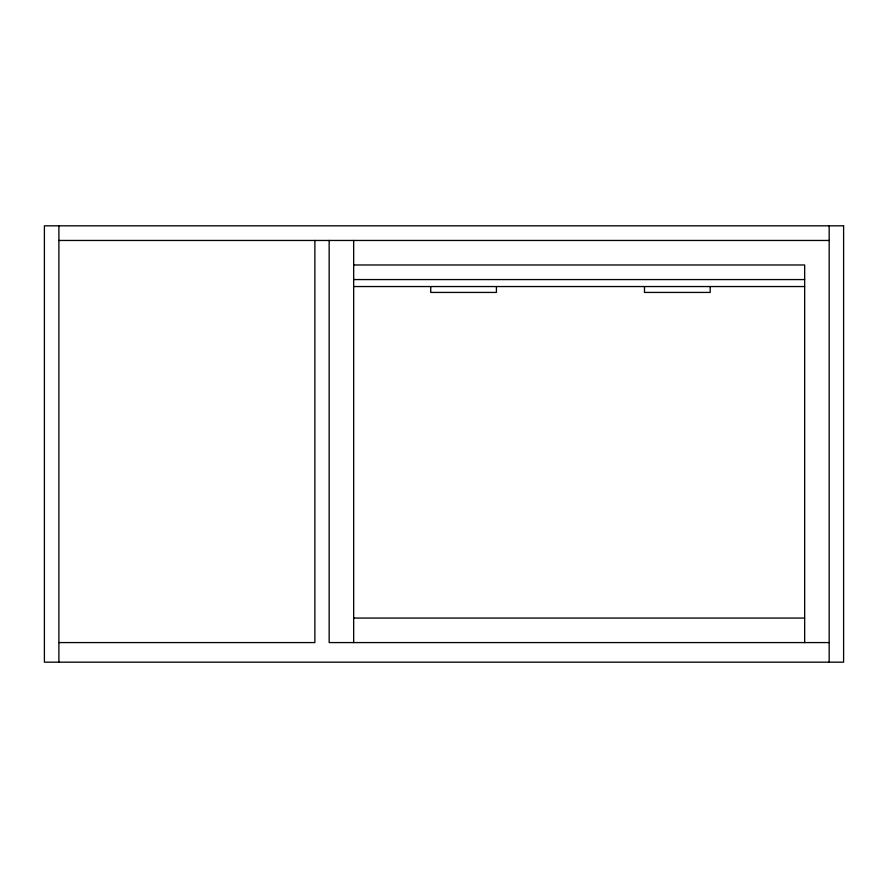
<?xml version="1.0" encoding="UTF-8"?>
<svg xmlns="http://www.w3.org/2000/svg" width="888" height="888" viewBox="0 0 888 888"><rect width="100%" height="100%" fill="white"/><g stroke="black" fill="none" stroke-linecap="round" stroke-linejoin="round"><path stroke-width="1.33" d="M58.897 240.459L829.17 240.459M353.668 264.979L804.661 264.979L804.661 642.579M353.668 279.565L804.661 279.565M353.668 286.546L804.661 286.546M353.668 618.059L804.661 618.059M58.897 642.579L314.874 642.579L314.874 240.459M829.17 642.579L329.159 642.579L329.159 240.459M829.17 225.818L829.17 662.182M710.189 286.546L710.189 292.43L644.488 292.43L644.488 286.546M496.425 286.546L496.425 292.43L430.724 292.43L430.724 286.546M353.668 240.459L353.668 642.579M58.897 225.818L58.897 662.182M843.6 225.818L44.4 225.818L44.4 662.182L843.6 662.182L843.6 225.818"/></g></svg>
